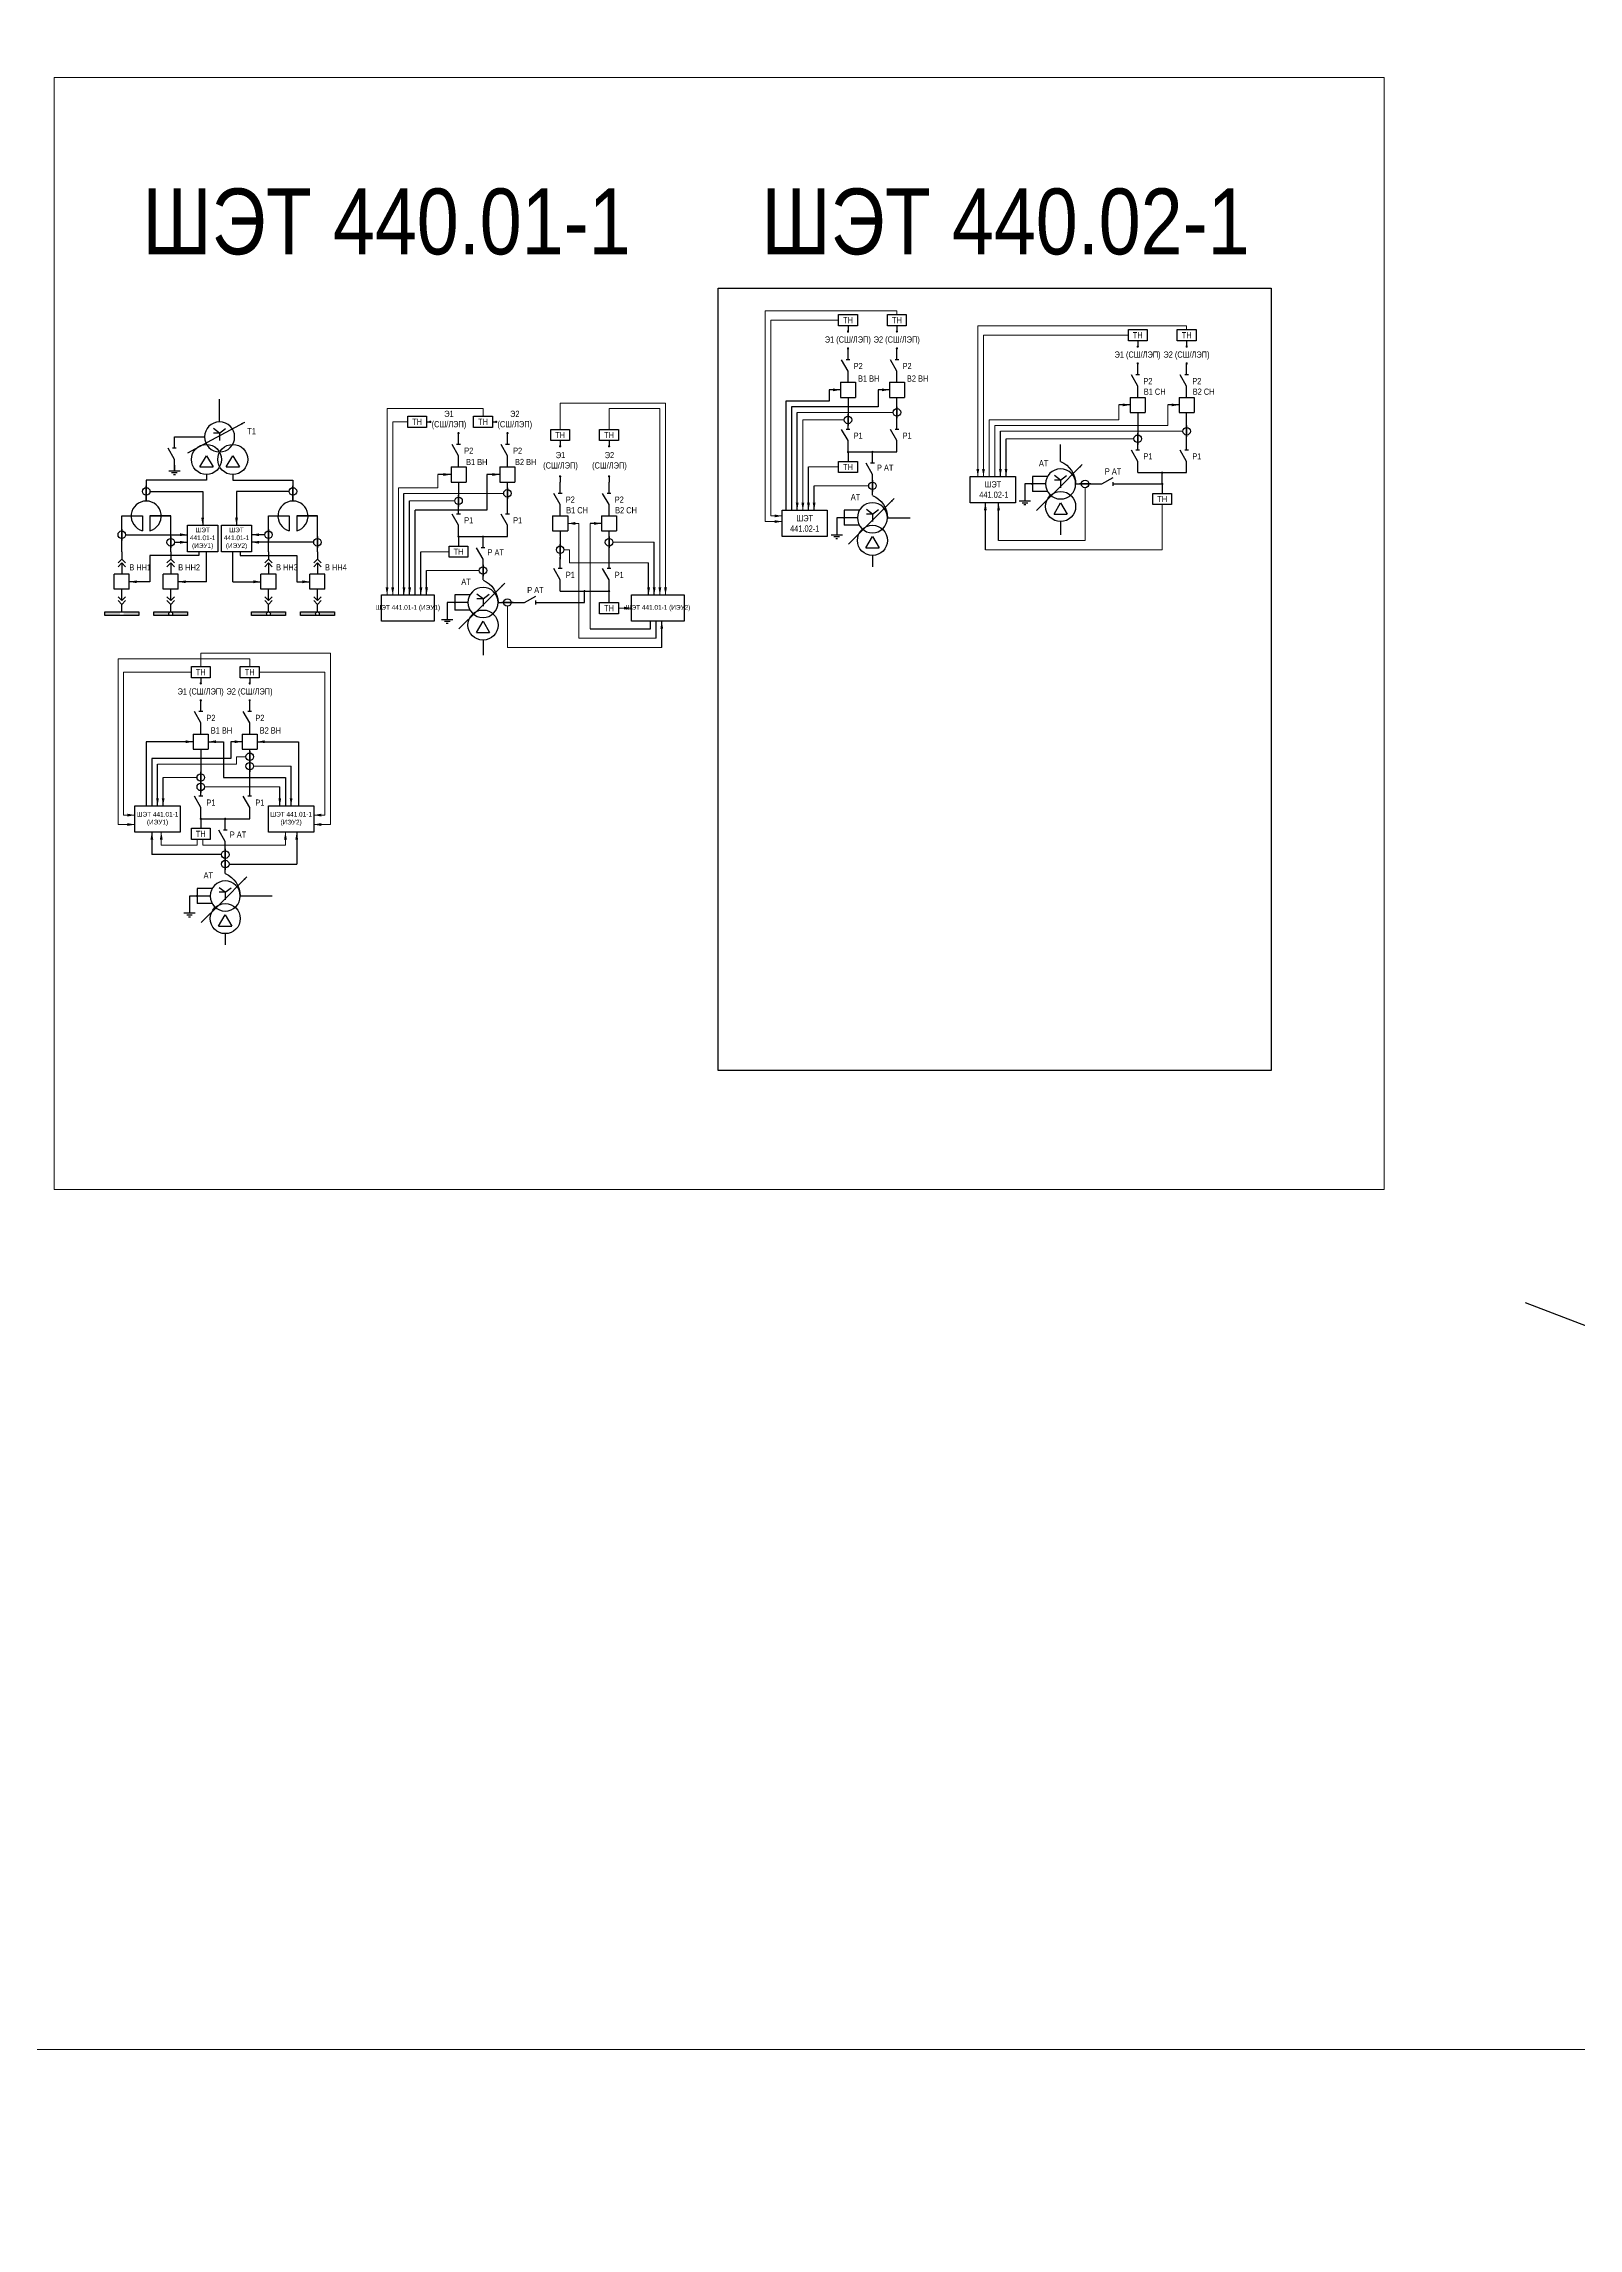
# Model space of a CAD drawing. Header units: millimetres. Extents: x 39198 to 51235, y 3901 to 12197.
# Drawn here: x 46020 to 46836, y 5197 to 6358 of the extents above; entities that cross this region are included whole.
import ezdxf
from ezdxf.enums import TextEntityAlignment as Align

# ---------------------------------------------------------------- set-up
doc = ezdxf.new("R2010")
doc.units = ezdxf.units.MM
doc.layers.add('Непечатный', color=253, linetype='Continuous', lineweight=0, plot=False)
doc.layers.add('Основная', color=7, linetype='Continuous', lineweight=30)
doc.layers.add('Тонкая', color=7, linetype='Continuous', lineweight=5)
doc.styles.add('Narrow', font='ARIALN.TTF')
doc.styles.add('Вывод', font='tahoma.ttf', dxfattribs={"height": 2.5})
doc.styles.add('Компонент', font='ARIALN.TTF', dxfattribs={"height": 3.5})

# ---------------------------------------------------------------- blocks, each defined once
blk = doc.blocks.new('*U28')
at = {"color": 0}
for p, q in [((0, 0), (-8, 0)), ((-8, -8), (-8, 0)), ((0, -8), (0, 0)), ((0, -8), (-8, -8))]:
    blk.add_line(p, q, dxfattribs=at)
at = {"layer": 'Основная', "style": 'Компонент'}
blk.add_attdef('ОУ', text='', height=3.5, dxfattribs=at).set_placement((-15, -3), align=Align.MIDDLE_CENTER)
blk = doc.blocks.new('*U26')
at = {"ltscale": 0.25}
blk.add_circle((0, 0), 2, dxfattribs=at)
at = {"layer": 'Основная', "color": 0, "lineweight": 50}
blk.add_line((0, -3), (0, 3), dxfattribs=at)
at = {"layer": 'Основная', "style": 'Компонент'}
blk.add_attdef('ОУ', text='', height=3.5, dxfattribs=at).set_placement((-6, 0), align=Align.MIDDLE_CENTER)
blk = doc.blocks.new('*U38')
at = {"ltscale": 0.25}
for p, q in [((-3.5, -4), (0, 2)), ((0, 2), (3.5, -4)), ((-3.5, -4), (3.5, -4))]:
    blk.add_line(p, q, dxfattribs=at)
blk.add_circle((0, 0), 8, dxfattribs=at)
at = {"layer": 'Основная', "style": 'Компонент'}
blk.add_attdef('ОУ', text='', height=3.5, dxfattribs=at).set_placement((17, 0), align=Align.MIDDLE_CENTER)
blk = doc.blocks.new('*U39')
at = {"ltscale": 0.25}
for p, q in [((0, 0), (-20, 0)), ((14.4, 0), (0, 0))]:
    blk.add_line(p, q, dxfattribs=at)
blk.add_lwpolyline([(-18, 0, 1, 0, 0), (-20, 0, 0, 0, 0)], format="xyseb", dxfattribs=at)
at = {"layer": 'Основная', "style": 'Вывод'}
blk.add_attdef('ОС', text='', height=2.5, dxfattribs=at).set_placement((3, 2), align=Align.MIDDLE_CENTER)
blk = doc.blocks.new('*U40')
at = {"ltscale": 0.25}
for q in [(-3.2, 4.4), (3.2, 4.4), (0, -2), (3.2, 2)]:
    blk.add_line((0, 2), q, dxfattribs=at)
blk.add_circle((0, 0), 8, dxfattribs=at)
blk.add_arc((5.2, -0.2), 13.2, 113.2803, 179.3396, dxfattribs=at)
at = {"layer": 'Основная', "style": 'Компонент'}
blk.add_attdef('ОУ', text='', height=3.5, dxfattribs=at).set_placement((-17, 0), align=Align.MIDDLE_CENTER)
blk = doc.blocks.new('*U20')
at = {"ltscale": 0.25}
blk.add_circle((0, 0), 2, dxfattribs=at)
at = {"layer": 'Основная', "color": 0, "lineweight": 50}
blk.add_line((3, 0), (-3, 0), dxfattribs=at)
at = {"layer": 'Основная', "style": 'Компонент'}
blk.add_attdef('ОУ', text='', height=3.5, dxfattribs=at).set_placement((0, -6), align=Align.MIDDLE_CENTER)
blk = doc.blocks.new('*U41')
at = {"color": 0}
for p, q in [((-3, 0), (3, 0)), ((0, 3), (0, 0)), ((-1.5, -1), (1.5, -1)), ((-0.5, -2), (0.5, -2))]:
    blk.add_line(p, q, dxfattribs=at)
blk = doc.blocks.new('*U42')
at = {"ltscale": 0.25}
for p, q in [((0, 0), (-20, 0)), ((14.4, 0), (0, 0))]:
    blk.add_line(p, q, dxfattribs=at)
blk.add_lwpolyline([(-18, 0, 1, 0, 0), (-20, 0, 0, 0, 0)], format="xyseb", dxfattribs=at)
at = {"layer": 'Основная', "style": 'Вывод'}
blk.add_attdef('ОС', text='', height=2.5, dxfattribs=at).set_placement((3, 2), align=Align.MIDDLE_CENTER)
blk = doc.blocks.new('*U43')
at = {"ltscale": 0.25}
for q in [(-3.2, 4.4), (3.2, 4.4), (0, -2), (3.2, 2)]:
    blk.add_line((0, 2), q, dxfattribs=at)
blk.add_circle((0, 0), 8, dxfattribs=at)
at = {"layer": 'Основная', "style": 'Компонент'}
blk.add_attdef('ОУ', text='', height=3.5, dxfattribs=at).set_placement((-17, 0), align=Align.MIDDLE_CENTER)
blk = doc.blocks.new('*U23')
at = {"color": 0}
blk.add_line((0, 0), (6, 3.4), dxfattribs=at)
blk = doc.blocks.new('*U11')
at = {"color": 0}
blk.add_line((0, -1), (0, 1), dxfattribs=at)
blk = doc.blocks.new('*U34')
at = {"color": 0}
for p, q in [((0, 3), (0, 9)), ((0, -9), (0, -3))]:
    blk.add_line(p, q, dxfattribs=at)
at = {"color": 0, "ltscale": 0.25, "rotation": 89.99999999999999}
for name, p in [('*U23', (0, -3)), ('*U11', (0, 3))]:
    blk.add_blockref(name, p, dxfattribs=at)
at = {"layer": 'Основная'}
for tag, height, style, p in [('ОУ', 3.5, 'Компонент', (-12, 0)), ('В1', 2.5, 'Вывод', (2, 7)), ('В2', 2.5, 'Вывод', (2, -7))]:
    blk.add_attdef(tag, text='', height=height, dxfattribs=dict(at, style=style)).set_placement(p, align=Align.MIDDLE_CENTER)
blk = doc.blocks.new('*U31')
at = {"color": 0}
for p, q in [((-3, 0), (3, 0)), ((0, 3), (0, 0)), ((-1.5, -1), (1.5, -1)), ((-0.5, -2), (0.5, -2))]:
    blk.add_line(p, q, dxfattribs=at)
blk = doc.blocks.new('*U200')
at = {"layer": 'Основная', "ltscale": 0.25}
for p, q in [((2, 2), (0, 0)), ((0, 0), (2, -2))]:
    blk.add_line(p, q, dxfattribs=at)
blk = doc.blocks.new('*U32')
at = {"color": 0}
for p, q in [((0, 6), (0, 2)), ((0, 0), (0, -6))]:
    blk.add_line(p, q, dxfattribs=at)
at = {"color": 0, "ltscale": 0.25, "xscale": -1, "rotation": 90}
for p in [(0, 2), (0, 0)]:
    blk.add_blockref('*U200', p, dxfattribs=at)
at = {"layer": 'Основная'}
for tag, height, style, p in [('ОУ2', 3.5, 'Компонент', (-5, 6)), ('В2', 2.5, 'Вывод', (3, 6)), ('ОУ1', 3.5, 'Компонент', (-5, -6)), ('В1', 2.5, 'Вывод', (3, -6))]:
    blk.add_attdef(tag, text='', height=height, dxfattribs=dict(at, style=style)).set_placement(p, align=Align.MIDDLE_CENTER)
blk = doc.blocks.new('*U33')
at = {"color": 0}
for p, q in [((0, 0), (0, 6)), ((0, -6), (0, -2))]:
    blk.add_line(p, q, dxfattribs=at)
at = {"color": 0, "ltscale": 0.25, "rotation": 89.99999999999999}
for p in [(0, 0), (0, -2)]:
    blk.add_blockref('*U200', p, dxfattribs=at)
at = {"layer": 'Основная'}
for tag, height, style, p in [('ОУ1', 3.5, 'Компонент', (-5, 6)), ('В1', 2.5, 'Вывод', (3, 6)), ('ОУ2', 3.5, 'Компонент', (-5, -6)), ('В2', 2.5, 'Вывод', (3, -6))]:
    blk.add_attdef(tag, text='', height=height, dxfattribs=dict(at, style=style)).set_placement(p, align=Align.MIDDLE_CENTER)

msp = doc.modelspace()

# ---------------------------------------------------------------- hatches: boundary and pattern name
h = msp.add_hatch(color=0)
h.dxf.hatch_style = 1
h.paths.add_polyline_path([(46061, 6055, -0.414214), (46062, 6056), (46053, 6056), (46053, 6054), (46062, 6054, -0.414214)])
h.paths.add_polyline_path([(46071, 6056), (46062, 6056, -0.414214), (46063, 6055, -0.414214), (46062, 6054), (46071, 6054)])
h = msp.add_hatch(color=0)
h.dxf.hatch_style = 1
h.paths.add_polyline_path([(46087, 6055, -0.414214), (46088, 6056), (46079, 6056), (46079, 6054), (46088, 6054, -0.414214)])
h.paths.add_polyline_path([(46097, 6056), (46088, 6056, -0.414214), (46089, 6055, -0.414214), (46088, 6054), (46097, 6054)])
h = msp.add_hatch(color=0)
h.dxf.hatch_style = 1
h.paths.add_polyline_path([(46139, 6055, -0.414214), (46140, 6056), (46131, 6056), (46131, 6054), (46140, 6054, -0.414214)])
h.paths.add_polyline_path([(46149, 6056), (46140, 6056, -0.414214), (46141, 6055, -0.414214), (46140, 6054), (46149, 6054)])
h = msp.add_hatch(color=0)
h.dxf.hatch_style = 1
h.paths.add_polyline_path([(46165, 6055, -0.414214), (46166, 6056), (46157, 6056), (46157, 6054), (46166, 6054, -0.414214)])
h.paths.add_polyline_path([(46175, 6056), (46166, 6056, -0.414214), (46167, 6055, -0.414214), (46166, 6054), (46175, 6054)])

# ---------------------------------------------------------------- linework, layer by layer
for p, q in [((46438, 6168), (46415, 6168)), ((46415, 6168), (46415, 6110)), ((46464, 6165), (46418, 6165)), ((46418, 6165), (46418, 6110)), ((46444, 6174), (46438, 6174)), ((46438, 6174), (46438, 6168)), ((46470, 6174), (46464, 6174)), ((46464, 6174), (46464, 6165)), ((46598, 6166), (46592, 6166)), ((46624, 6166), (46618, 6166)), ((46421, 6110), (46421, 6162)), ((46529, 6128), (46529, 6152)), ((46532, 6128), (46532, 6148)), ((46427, 6110), (46427, 6133)), ((46077, 6120), (46105, 6120)), ((46105, 6120), (46105, 6102)), ((46151, 6120), (46123, 6120)), ((46123, 6120), (46123, 6102)), ((46212, 6065), (46212, 6119)), ((46237, 6129), (46230, 6129)), ((46263, 6129), (46256, 6129)), ((46256, 6129), (46256, 6110)), ((46430, 6110), (46430, 6123)), ((46215, 6065), (46215, 6115)), ((46256, 6110), (46218, 6110)), ((46218, 6065), (46218, 6110)), ((46521, 6089), (46521, 6114)), ((46528, 6094), (46528, 6114)), ((46064, 6097), (46097, 6097)), ((46138, 6097), (46131, 6097)), ((46317, 6103), (46311, 6103)), ((46103, 6086), (46077, 6086)), ((46077, 6086), (46077, 6072)), ((46090, 6093), (46097, 6093)), ((46103, 6088), (46103, 6086)), ((46107, 6072), (46107, 6088)), ((46121, 6072), (46121, 6088)), ((46125, 6088), (46125, 6086)), ((46125, 6086), (46155, 6086)), ((46164, 6093), (46131, 6093)), ((46155, 6086), (46155, 6072)), ((46221, 6065), (46221, 6088)), ((46345, 6065), (46345, 6093)), ((46070, 6072), (46066, 6072)), ((46077, 6072), (46066, 6072)), ((46096, 6072), (46092, 6072)), ((46107, 6072), (46092, 6072)), ((46121, 6072), (46136, 6072)), ((46132, 6072), (46136, 6072)), ((46155, 6072), (46162, 6072)), ((46158, 6072), (46162, 6072)), ((46224, 6065), (46224, 6078)), ((46342, 6065), (46342, 6082)), ((46343, 6047), (46343, 6051)), ((46346, 6042), (46346, 6051)), ((46349, 6037), (46349, 6051)), ((46311, 6047), (46343, 6047)), ((46094, 5987), (46075, 5987)), ((46075, 5987), (46075, 5953)), ((46100, 5987), (46094, 5987)), ((46094, 5987), (46094, 5987)), ((46108, 5987), (46116, 5987)), ((46116, 5987), (46116, 5968)), ((46126, 5987), (46120, 5987)), ((46120, 5987), (46120, 5978)), ((46134, 5987), (46140, 5987)), ((46140, 5987), (46156, 5987)), ((46140, 5987), (46140, 5987)), ((46156, 5987), (46156, 5953)), ((46120, 5978), (46078, 5978)), ((46078, 5978), (46078, 5953)), ((46081, 5953), (46081, 5975)), ((46084, 5953), (46084, 5968)), ((46116, 5968), (46149, 5968)), ((46149, 5968), (46149, 5953)), ((46152, 5953), (46152, 5974)), ((46146, 5953), (46146, 5963)), ((46078, 5939), (46078, 5927)), ((46155, 5939), (46155, 5922)), ((46115, 5927), (46078, 5927)), ((46119, 5922), (46155, 5922))]:
    msp.add_line(p, q)
msp.add_lwpolyline([(46673, 6228), (46673, 5812.2), (46379, 5812.2), (46379, 6228)], close=True)
for centre in [(46088, 6055), (46140, 6055), (46166, 6055)]:
    msp.add_circle(centre, 1)
at = {"layer": 'Непечатный', "color": 4}
msp.add_lwpolyline([(46026, 6340), (46733, 6340), (46733, 5749), (46026, 5749)], close=True, dxfattribs=at)
at = {"layer": 'Основная'}
for p, q in [((46448, 6208), (46448, 6205)), ((46474, 6208), (46474, 6205)), ((46602, 6200), (46602, 6197)), ((46628, 6200), (46628, 6197)), ((46448, 6170), (46448, 6159)), ((46224, 6157), (46226, 6157)), ((46259, 6157), (46261, 6157)), ((46602, 6162), (46602, 6147)), ((46295, 6147), (46295, 6144)), ((46321, 6147), (46321, 6144)), ((46561, 6136), (46561, 6145)), ((46448, 6141), (46474, 6141)), ((46602, 6130), (46628, 6130)), ((46615, 6124), (46615, 6130)), ((46241, 6125), (46241, 6118)), ((46295, 6128), (46295, 6125)), ((46321, 6128), (46321, 6125)), ((46595, 6124), (46615, 6124)), ((46075, 6116), (46075, 6117)), ((46153, 6116), (46153, 6117)), ((46241, 6096), (46267, 6096)), ((46295, 6099), (46295, 6084)), ((46469, 6106), (46481, 6106)), ((46561, 6104), (46561, 6097)), ((46461, 6086), (46461, 6080)), ((46288, 6061), (46308, 6061)), ((46295, 6067), (46321, 6067)), ((46308, 6061), (46308, 6067)), ((46321, 6061), (46321, 6067)), ((46254, 6041), (46254, 6039)), ((46104, 6021), (46104, 6018)), ((46130, 6021), (46130, 6018)), ((46104, 5983), (46104, 5971)), ((46104, 5946), (46130, 5946)), ((46142, 5905), (46125, 5905)), ((46117, 5885), (46117, 5879))]:
    msp.add_line(p, q, dxfattribs=at)
for points in [[(46443, 6214), (46453, 6214), (46453, 6208), (46443, 6208)], [(46469, 6214), (46479, 6214), (46479, 6208), (46469, 6208)], [(46597, 6206), (46607, 6206), (46607, 6200), (46597, 6200)], [(46623, 6206), (46633, 6206), (46633, 6200), (46623, 6200)], [(46214, 6160), (46224, 6160), (46224, 6154), (46214, 6154)], [(46249, 6160), (46259, 6160), (46259, 6154), (46249, 6154)], [(46290, 6153), (46300, 6153), (46300, 6147), (46290, 6147)], [(46316, 6153), (46326, 6153), (46326, 6147), (46316, 6147)], [(46443, 6136), (46453, 6136), (46453, 6130), (46443, 6130)], [(46513, 6128), (46537, 6128), (46537, 6114), (46513, 6114)], [(46610, 6119), (46620, 6119), (46620, 6113), (46610, 6113)], [(46413, 6110), (46437, 6110), (46437, 6096), (46413, 6096)], [(46097, 6102), (46113, 6102), (46113, 6088), (46097, 6088)], [(46115, 6102), (46131, 6102), (46131, 6088), (46115, 6088)], [(46236, 6091), (46246, 6091), (46246, 6085), (46236, 6085)], [(46200, 6065), (46228, 6065), (46228, 6051), (46200, 6051)], [(46316, 6061), (46326, 6061), (46326, 6055), (46316, 6055)], [(46333, 6065), (46361, 6065), (46361, 6051), (46333, 6051)], [(46053, 6056), (46071, 6056), (46071, 6054), (46053, 6054)], [(46079, 6056), (46097, 6056), (46097, 6054), (46079, 6054)], [(46131, 6056), (46149, 6056), (46149, 6054), (46131, 6054)], [(46157, 6056), (46175, 6056), (46175, 6054), (46157, 6054)], [(46099, 6027), (46109, 6027), (46109, 6021), (46099, 6021)], [(46125, 6027), (46135, 6027), (46135, 6021), (46125, 6021)], [(46069, 5953), (46093, 5953), (46093, 5939), (46069, 5939)], [(46140, 5953), (46164, 5953), (46164, 5939), (46140, 5939)], [(46099, 5941), (46109, 5941), (46109, 5935), (46099, 5935)]]:
    msp.add_lwpolyline(points, close=True, dxfattribs=at)
at = {"layer": 'Основная', "ltscale": 0.25, "const_width": 0.6}
for points in [[(46448.3, 6205, 1), (46447.7, 6205, 1)], [(46448.3, 6205, 1), (46447.7, 6205, 1)], [(46448, 6204.7, 1), (46448, 6205.3, 1)], [(46474.3, 6205, 1), (46473.7, 6205, 1)], [(46474.3, 6205, 1), (46473.7, 6205, 1)], [(46474, 6204.7, 1), (46474, 6205.3, 1)], [(46448.3, 6196, 1), (46447.7, 6196, 1)], [(46448.3, 6196, 1), (46447.7, 6196, 1)], [(46448, 6195.7, 1), (46448, 6196.3, 1)], [(46474.3, 6196, 1), (46473.7, 6196, 1)], [(46474.3, 6196, 1), (46473.7, 6196, 1)], [(46474, 6195.7, 1), (46474, 6196.3, 1)], [(46602.3, 6197, 1), (46601.7, 6197, 1)], [(46602.3, 6197, 1), (46601.7, 6197, 1)], [(46602, 6196.7, 1), (46602, 6197.3, 1)], [(46602.3, 6188, 1), (46601.7, 6188, 1)], [(46602.3, 6188, 1), (46601.7, 6188, 1)], [(46602, 6187.7, 1), (46602, 6188.3, 1)], [(46628.3, 6197, 1), (46627.7, 6197, 1)], [(46628.3, 6197, 1), (46627.7, 6197, 1)], [(46628, 6196.7, 1), (46628, 6197.3, 1)], [(46628.3, 6188, 1), (46627.7, 6188, 1)], [(46628.3, 6188, 1), (46627.7, 6188, 1)], [(46628, 6187.7, 1), (46628, 6188.3, 1)], [(46226.3, 6157, 1), (46225.7, 6157, 1)], [(46226.3, 6157, 1), (46225.7, 6157, 1)], [(46226, 6156.7, 1), (46226, 6157.3, 1)], [(46261.3, 6157, 1), (46260.7, 6157, 1)], [(46261.3, 6157, 1), (46260.7, 6157, 1)], [(46261, 6156.7, 1), (46261, 6157.3, 1)], [(46241.3, 6151, 1), (46240.7, 6151, 1)], [(46241.3, 6151, 1), (46240.7, 6151, 1)], [(46241, 6150.7, 1), (46241, 6151.3, 1)], [(46267.3, 6151, 1), (46266.7, 6151, 1)], [(46267.3, 6151, 1), (46266.7, 6151, 1)], [(46267, 6150.7, 1), (46267, 6151.3, 1)], [(46295.3, 6144, 1), (46294.7, 6144, 1)], [(46295.3, 6144, 1), (46294.7, 6144, 1)], [(46295, 6143.7, 1), (46295, 6144.3, 1)], [(46321.3, 6144, 1), (46320.7, 6144, 1)], [(46321.3, 6144, 1), (46320.7, 6144, 1)], [(46321, 6143.7, 1), (46321, 6144.3, 1)], [(46448.3, 6141, 1), (46447.7, 6141, 1)], [(46448.3, 6141, 1), (46447.7, 6141, 1)], [(46448, 6140.7, 1), (46448, 6141.3, 1)], [(46461.3, 6141, 1), (46460.7, 6141, 1)], [(46461.3, 6141, 1), (46460.7, 6141, 1)], [(46461, 6140.7, 1), (46461, 6141.3, 1)], [(46615.3, 6130, 1), (46614.7, 6130, 1)], [(46615.3, 6130, 1), (46614.7, 6130, 1)], [(46615, 6129.7, 1), (46615, 6130.3, 1)], [(46295.3, 6128, 1), (46294.7, 6128, 1)], [(46295.3, 6128, 1), (46294.7, 6128, 1)], [(46295, 6127.7, 1), (46295, 6128.3, 1)], [(46321.3, 6128, 1), (46320.7, 6128, 1)], [(46321.3, 6128, 1), (46320.7, 6128, 1)], [(46321, 6127.7, 1), (46321, 6128.3, 1)], [(46545.7, 6124, 1), (46546.3, 6124, 1)], [(46615.3, 6124, 1), (46614.7, 6124, 1)], [(46615.3, 6124, 1), (46614.7, 6124, 1)], [(46615, 6123.7, 1), (46615, 6124.3, 1)], [(46445.7, 6106, 1), (46446.3, 6106, 1)], [(46241.3, 6096, 1), (46240.7, 6096, 1)], [(46241.3, 6096, 1), (46240.7, 6096, 1)], [(46241, 6095.7, 1), (46241, 6096.3, 1)], [(46254.3, 6096, 1), (46253.7, 6096, 1)], [(46254.3, 6096, 1), (46253.7, 6096, 1)], [(46254, 6095.7, 1), (46254, 6096.3, 1)], [(46238.7, 6061, 1), (46239.3, 6061, 1)], [(46308.3, 6067, 1), (46307.7, 6067, 1)], [(46308.3, 6067, 1), (46307.7, 6067, 1)], [(46308, 6066.7, 1), (46308, 6067.3, 1)], [(46321.3, 6067, 1), (46320.7, 6067, 1)], [(46321.3, 6067, 1), (46320.7, 6067, 1)], [(46321, 6066.7, 1), (46321, 6067.3, 1)], [(46104.3, 6018, 1), (46103.7, 6018, 1)], [(46104.3, 6018, 1), (46103.7, 6018, 1)], [(46104, 6017.7, 1), (46104, 6018.3, 1)], [(46130.3, 6018, 1), (46129.7, 6018, 1)], [(46130.3, 6018, 1), (46129.7, 6018, 1)], [(46130, 6017.7, 1), (46130, 6018.3, 1)], [(46104.3, 6009, 1), (46103.7, 6009, 1)], [(46104.3, 6009, 1), (46103.7, 6009, 1)], [(46104, 6008.7, 1), (46104, 6009.3, 1)], [(46130.3, 6009, 1), (46129.7, 6009, 1)], [(46130.3, 6009, 1), (46129.7, 6009, 1)], [(46130, 6008.7, 1), (46130, 6009.3, 1)], [(46104, 5945.7, 1), (46104, 5946.3, 1)], [(46117.3, 5946, 1), (46116.7, 5946, 1)], [(46117.3, 5946, 1), (46116.7, 5946, 1)], [(46117, 5945.7, 1), (46117, 5946.3, 1)], [(46101.7, 5905, 1), (46102.3, 5905, 1)]]:
    msp.add_lwpolyline(points, format="xyb", close=True, dxfattribs=at)
at = {"layer": 'Основная', "ltscale": 0.35}
for points in [[(46114, 6157), (46114, 6169)], [(46090, 6149), (46092, 6149)], [(46092, 6149), (46106, 6149)], [(46461, 6118), (46461, 6120)], [(46062, 6088), (46062, 6107)], [(46062, 6107), (46073, 6107), (46073, 6099.1)], [(46062, 6107), (46073, 6107)], [(46088, 6107), (46077, 6107), (46077, 6099.1)], [(46077, 6107), (46088, 6107)], [(46088, 6088), (46088, 6107)], [(46140, 6088), (46140, 6107)], [(46166, 6088), (46166, 6107)], [(46254, 6073), (46254, 6075)], [(46117, 5917), (46117, 5919)]]:
    msp.add_lwpolyline(points, dxfattribs=at)
at = {"layer": 'Основная'}
for points in [[(46474, 6157), (46474, 6170)], [(46628, 6147), (46628, 6162)], [(46448, 6141), (46448, 6136)], [(46107, 6126), (46075, 6126), (46075, 6115)], [(46107, 6129), (46107, 6126)], [(46121, 6129), (46121, 6126)], [(46121, 6126), (46153, 6126), (46153, 6115)], [(46267, 6114), (46267, 6125)], [(46546, 6124), (46542, 6124)], [(46542, 6124), (46542, 6118)], [(46553, 6124), (46545, 6124)], [(46554, 6128), (46546, 6128)], [(46546, 6128), (46546, 6120)], [(46554, 6120), (46546, 6120)], [(46569, 6124), (46579, 6124)], [(46615, 6124), (46615, 6119)], [(46075, 6115), (46075, 6116)], [(46140, 6107), (46151, 6107), (46151, 6099.1)], [(46140, 6107), (46151, 6107)], [(46153, 6115), (46153, 6116)], [(46166, 6107), (46155, 6107), (46155, 6099.1)], [(46155, 6107), (46166, 6107)], [(46454, 6110), (46446, 6110)], [(46446, 6110), (46446, 6102)], [(46241, 6096), (46241, 6091)], [(46321, 6084), (46321, 6099)], [(46446, 6106), (46442, 6106)], [(46442, 6106), (46442, 6100)], [(46453, 6106), (46446, 6106)], [(46454, 6102), (46446, 6102)], [(46239, 6061), (46235, 6061)], [(46235, 6061), (46235, 6055)], [(46246, 6061), (46238, 6061)], [(46247, 6065), (46239, 6065)], [(46239, 6065), (46239, 6057)], [(46262, 6061), (46272, 6061)], [(46247, 6057), (46239, 6057)], [(46254, 6041), (46254, 6033)], [(46130, 5964), (46130, 5983)], [(46104, 5946), (46104, 5941)], [(46102, 5905), (46098, 5905)], [(46098, 5905), (46098, 5899)], [(46109, 5905), (46101, 5905)], [(46110, 5909), (46102, 5909)], [(46102, 5909), (46102, 5901)], [(46110, 5901), (46102, 5901)], [(46808, 5689), (48094, 5197)]]:
    msp.add_lwpolyline(points, dxfattribs=at)
at = {"layer": 'Основная', "ltscale": 0.35}
for centre in [(46075, 6106.9), (46153, 6106.9)]:
    msp.add_arc(centre, 8, 284.4775, 255.5225, dxfattribs=at)
at = {"layer": 'Тонкая'}
for p, q in [((46474, 6216), (46404, 6216)), ((46404, 6104), (46404, 6216)), ((46474, 6214), (46474, 6216)), ((46443, 6211), (46407, 6211)), ((46407, 6211), (46407, 6107)), ((46628, 6208), (46517, 6208)), ((46517, 6208), (46517, 6128)), ((46597, 6203), (46520, 6203)), ((46520, 6203), (46520, 6128)), ((46628, 6206), (46628, 6208)), ((46295, 6167), (46295, 6153)), ((46295, 6167), (46351, 6167)), ((46351, 6167), (46351, 6065)), ((46592, 6166), (46592, 6158)), ((46618, 6166), (46618, 6155)), ((46254, 6164), (46203, 6164)), ((46203, 6164), (46203, 6065)), ((46214, 6157), (46206, 6157)), ((46206, 6157), (46206, 6065)), ((46254, 6160), (46254, 6164)), ((46348, 6164), (46321, 6164)), ((46321, 6164), (46321, 6153)), ((46348, 6065), (46348, 6164)), ((46472, 6162), (46421, 6162)), ((46446, 6158), (46424, 6158)), ((46424, 6158), (46424, 6110)), ((46592, 6158), (46523, 6158)), ((46523, 6158), (46523, 6128)), ((46618, 6155), (46526, 6155)), ((46526, 6155), (46526, 6128)), ((46626, 6152), (46529, 6152)), ((46532, 6148), (46600, 6148)), ((46443, 6133), (46427, 6133)), ((46230, 6122), (46209, 6122)), ((46209, 6122), (46209, 6065)), ((46265, 6119), (46212, 6119)), ((46230, 6129), (46230, 6122)), ((46459, 6123), (46430, 6123)), ((46574, 6094), (46574, 6122)), ((46239, 6115), (46215, 6115)), ((46407, 6107), (46413, 6107)), ((46615, 6089), (46615, 6113)), ((46299, 6103), (46305, 6103)), ((46305, 6103), (46305, 6042)), ((46311, 6103), (46311, 6047)), ((46404, 6104), (46413, 6104)), ((46236, 6088), (46221, 6088)), ((46300, 6089), (46297, 6089)), ((46300, 6082), (46300, 6089)), ((46323, 6093), (46345, 6093)), ((46615, 6089), (46521, 6089)), ((46528, 6094), (46574, 6094)), ((46252, 6078), (46224, 6078)), ((46342, 6082), (46300, 6082)), ((46267, 6037), (46267, 6059)), ((46349, 6037), (46267, 6037)), ((46305, 6042), (46346, 6042)), ((46130, 6027), (46130, 6031)), ((46099, 6024), (46063, 6024)), ((46063, 6024), (46063, 5948)), ((46135, 6024), (46170, 6024)), ((46170, 6024), (46170, 5948)), ((46123, 5975), (46123, 5979)), ((46123, 5979), (46128, 5979)), ((46123, 5975), (46081, 5975)), ((46084, 5968), (46102, 5968)), ((46132, 5974), (46152, 5974)), ((46146, 5963), (46106, 5963)), ((46063, 5948), (46069, 5948)), ((46170, 5948), (46164, 5948))]:
    msp.add_line(p, q, dxfattribs=at)
at = {"layer": 'Тонкая', "color": 2}
msp.add_lwpolyline([(51235, 6992), (40611, 6992), (40611, 5292), (51235, 5292)], close=True, dxfattribs=at)
at = {"layer": 'Тонкая', "ltscale": 0.3}
for points in [[(46444, 6174, 0, 1.5, 0), (46440, 6174, 0, 0, 0)], [(46470, 6174, 0, 1.5, 0), (46466, 6174, 0, 0, 0)], [(46598, 6166, 0, 1.5, 0), (46594, 6166, 0, 0, 0)], [(46624, 6166, 0, 1.5, 0), (46620, 6166, 0, 0, 0)], [(46517, 6128, 0, 1.5, 0), (46517, 6132, 0, 0, 0)], [(46520, 6128, 0, 1.5, 0), (46520, 6132, 0, 0, 0)], [(46529, 6128, 0, 1.5, 0), (46529, 6132, 0, 0, 0)], [(46532, 6128, 0, 1.5, 0), (46532, 6132, 0, 0, 0)], [(46237, 6129, 0, 1.5, 0), (46233, 6129, 0, 0, 0)], [(46263, 6129, 0, 1.5, 0), (46259, 6129, 0, 0, 0)], [(46105, 6102, 0, 1.5, 0), (46105, 6106, 0, 0, 0)], [(46123, 6102, 0, 1.5, 0), (46123, 6106, 0, 0, 0)], [(46413, 6107, 0, 1.5, 0), (46409, 6107, 0, 0, 0)], [(46421, 6110, 0, 1.5, 0), (46421, 6114, 0, 0, 0)], [(46424, 6110, 0, 1.5, 0), (46424, 6114, 0, 0, 0)], [(46427, 6110, 0, 1.5, 0), (46427, 6114, 0, 0, 0)], [(46430, 6110, 0, 1.5, 0), (46430, 6114, 0, 0, 0)], [(46521, 6114, 0, 1.5, 0), (46521, 6110, 0, 0, 0)], [(46528, 6114, 0, 1.5, 0), (46528, 6110, 0, 0, 0)], [(46097, 6097, 0, 1.5, 0), (46093, 6097, 0, 0, 0)], [(46131, 6097, 0, 1.5, 0), (46135, 6097, 0, 0, 0)], [(46299, 6103, 0, 1.5, 0), (46303, 6103, 0, 0, 0)], [(46317, 6103, 0, 1.5, 0), (46313, 6103, 0, 0, 0)], [(46413, 6104, 0, 1.5, 0), (46409, 6104, 0, 0, 0)], [(46097, 6093, 0, 1.5, 0), (46093, 6093, 0, 0, 0)], [(46131, 6093, 0, 1.5, 0), (46135, 6093, 0, 0, 0)], [(46066, 6072, 0, 1.5, 0), (46070, 6072, 0, 0, 0)], [(46092, 6072, 0, 1.5, 0), (46096, 6072, 0, 0, 0)], [(46136, 6072, 0, 1.5, 0), (46132, 6072, 0, 0, 0)], [(46162, 6072, 0, 1.5, 0), (46158, 6072, 0, 0, 0)], [(46203, 6065, 0, 1.5, 0), (46203, 6069, 0, 0, 0)], [(46206, 6065, 0, 1.5, 0), (46206, 6069, 0, 0, 0)], [(46212, 6065, 0, 1.5, 0), (46212, 6069, 0, 0, 0)], [(46215, 6065, 0, 1.5, 0), (46215, 6069, 0, 0, 0)], [(46221, 6065, 0, 1.5, 0), (46221, 6069, 0, 0, 0)], [(46224, 6065, 0, 1.5, 0), (46224, 6069, 0, 0, 0)], [(46342, 6065, 0, 1.5, 0), (46342, 6069, 0, 0, 0)], [(46345, 6065, 0, 1.5, 0), (46345, 6069, 0, 0, 0)], [(46348, 6065, 0, 1.5, 0), (46348, 6069, 0, 0, 0)], [(46351, 6065, 0, 1.5, 0), (46351, 6069, 0, 0, 0)], [(46333, 6058, 0, 1.5, 0), (46329, 6058, 0, 0, 0)], [(46349, 6051, 0, 1.5, 0), (46349, 6047, 0, 0, 0)], [(46100, 5987, 0, 1.5, 0), (46096, 5987, 0, 0, 0)], [(46108, 5987, 0, 1.5, 0), (46112, 5987, 0, 0, 0)], [(46126, 5987, 0, 1.5, 0), (46122, 5987, 0, 0, 0)], [(46134, 5987, 0, 1.5, 0), (46138, 5987, 0, 0, 0)], [(46081, 5953, 0, 1.5, 0), (46081, 5957, 0, 0, 0)], [(46084, 5953, 0, 1.5, 0), (46084, 5957, 0, 0, 0)], [(46146, 5953, 0, 1.5, 0), (46146, 5957, 0, 0, 0)], [(46152, 5953, 0, 1.5, 0), (46152, 5957, 0, 0, 0)], [(46069, 5948, 0, 1.5, 0), (46065, 5948, 0, 0, 0)], [(46164, 5948, 0, 1.5, 0), (46168, 5948, 0, 0, 0)], [(46069, 5943, 0, 1.5, 0), (46065, 5943, 0, 0, 0)], [(46078, 5939, 0, 1.5, 0), (46078, 5935, 0, 0, 0)], [(46083, 5939, 0, 1.5, 0), (46083, 5935, 0, 0, 0)], [(46149, 5939, 0, 1.5, 0), (46149, 5935, 0, 0, 0)], [(46155, 5939, 0, 1.5, 0), (46155, 5935, 0, 0, 0)], [(46164, 5943, 0, 1.5, 0), (46168, 5943, 0, 0, 0)]]:
    msp.add_lwpolyline(points, format="xyseb", dxfattribs=at)
at = {"layer": 'Тонкая'}
for points in [[(46326, 6058), (46333, 6058)], [(46130, 6031), (46060, 6031), (46060, 5943), (46069, 5943)], [(46104, 6027), (46104, 6034), (46173, 6034), (46173, 5943), (46164, 5943)], [(46102, 5935), (46102, 5932), (46083, 5932), (46083, 5939)], [(46105, 5935), (46105, 5932), (46149, 5932), (46149, 5939)]]:
    msp.add_lwpolyline(points, dxfattribs=at)

# ---------------------------------------------------------------- block references
at = {"layer": 'Основная'}
for p in [(46448, 6187), (46474, 6187), (46602, 6179), (46628, 6179), (46448, 6150), (46474, 6150), (46241, 6142), (46267, 6142), (46602, 6139), (46628, 6139), (46461, 6132), (46295, 6116), (46321, 6116), (46241, 6105), (46267, 6105), (46254, 6087), (46295, 6076), (46321, 6076), (46104, 6000), (46130, 6000), (46104, 5955), (46130, 5955), (46117, 5937)]:
    msp.add_blockref('*U34', p, dxfattribs=at)
at = {"layer": 'Основная', "ltscale": 0.25}
for name, p, rotation in [('*U28', (46444, 6170), 180), ('*U28', (46470, 6170), 180), ('*U28', (46598, 6162), 180), ('*U28', (46624, 6162), 180), ('*U28', (46237, 6125), 180), ('*U28', (46263, 6125), 180), ('*U39', (46558.4, 6120.1), 224.9999999999999), ('*U28', (46291, 6099), 180), ('*U28', (46317, 6099), 180), ('*U39', (46458.4, 6102.1), 224.9999999999999), ('*U39', (46251.4, 6057.1), 224.9999999999999), ('*U28', (46100, 5983), 180), ('*U28', (46126, 5983), 180), ('*U39', (46114.4, 5901.1), 224.9999999999999)]:
    msp.add_blockref(name, p, dxfattribs=dict(at, rotation=rotation))
at = {"layer": 'Основная', "ltscale": 0.35}
for name, p, rotation in [('*U26', (46474, 6162), 180), ('*U42', (46109.8, 6147.4), 208.1452236498778), ('*U26', (46448, 6158), 180), ('*U26', (46628, 6152), 180), ('*U26', (46602, 6148), 180), ('*U26', (46267, 6119), 180), ('*U26', (46241, 6115), 180), ('*U26', (46321, 6093), 180), ('*U26', (46295, 6089), 180), ('*U26', (46130, 5974), 180), ('*U26', (46104, 5963), 180)]:
    msp.add_blockref(name, p, dxfattribs=dict(at, rotation=rotation))
at = {"layer": 'Основная', "ltscale": 0.35, "xscale": -1}
for name, p in [('*U43', (46114, 6149)), ('*U40', (46561, 6124)), ('*U40', (46461, 6106)), ('*U40', (46254, 6061)), ('*U40', (46117, 5905))]:
    msp.add_blockref(name, p, dxfattribs=at)
at = {"layer": 'Основная', "ltscale": 0.35}
for name, p in [('*U34', (46090, 6140)), ('*U38', (46107, 6137)), ('*U38', (46121, 6137)), ('*U31', (46090, 6131)), ('*U26', (46075, 6120)), ('*U26', (46153, 6120)), ('*U26', (46461, 6123)), ('*U38', (46561, 6112)), ('*U38', (46461, 6094)), ('*U26', (46254, 6078)), ('*U38', (46254, 6049)), ('*U26', (46130, 5979)), ('*U26', (46104, 5968)), ('*U26', (46117, 5927)), ('*U26', (46117, 5922)), ('*U38', (46117, 5893))]:
    msp.add_blockref(name, p, dxfattribs=at)
at = {"layer": 'Основная', "ltscale": 0.25}
for name, p in [('*U20', (46574, 6124)), ('*U41', (46542, 6115)), ('*U26', (46062, 6097)), ('*U26', (46088, 6093)), ('*U26', (46140, 6097)), ('*U26', (46166, 6093)), ('*U41', (46442, 6097)), ('*U32', (46062, 6082)), ('*U32', (46088, 6082)), ('*U32', (46140, 6082)), ('*U32', (46166, 6082)), ('*U28', (46066, 6076)), ('*U28', (46092, 6076)), ('*U28', (46144, 6076)), ('*U28', (46170, 6076)), ('*U33', (46062, 6062)), ('*U33', (46088, 6062)), ('*U33', (46140, 6062)), ('*U33', (46166, 6062)), ('*U20', (46267, 6061)), ('*U41', (46235, 6052)), ('*U41', (46098, 5896))]:
    msp.add_blockref(name, p, dxfattribs=at)
at = {"layer": 'Основная', "rotation": 270}
for p in [(46586, 6124), (46279, 6061)]:
    msp.add_blockref('*U34', p, dxfattribs=at)

# ---------------------------------------------------------------- texts
at = {"style": 'Narrow'}
for s, p in [('ШЭТ 440.01-1', (46073, 6246)), ('ШЭТ 440.02-1', (46402, 6246))]:
    msp.add_text(s, height=35, dxfattribs=at).set_placement(p)
at = {"layer": 'Основная', "style": 'Narrow'}
for s, insert, char_height, width, attachment_point in [('\\pxqc;ТН', (46448, 6211), 3.3, 10, 5), ('\\pxqc;ТН', (46474, 6211), 3.3, 10, 5), ('Э1 (СШ/ЛЭП)', (46447.9, 6198.1), 3.3, 28.808, 8), ('Э2 (СШ/ЛЭП)', (46473.9, 6198.1), 3.3, 28.808, 8), ('\\pxqc;ТН', (46602, 6203), 3.3, 10, 5), ('\\pxqc;ТН', (46628, 6203), 3.3, 10, 5), ('\\pxi-3,l3,t3;Р2', (46451, 6185), 3.3, 5, 7), ('\\pxi-3,l3,t3;Р2', (46477, 6185), 3.3, 5, 7), ('Э1 (СШ/ЛЭП)', (46601.9, 6190.1), 3.3, 28.808, 8), ('Э2 (СШ/ЛЭП)', (46627.9, 6190.1), 3.3, 28.808, 8), ('\\pxi-3,l3,t3;В1 ВН', (46459, 6180), 3.3, 24, 5), ('\\pxi-3,l3,t3;В2 ВН', (46485, 6180), 3.3, 24, 5), ('\\pxi-3,l3,t3;Р2', (46605, 6177), 3.3, 5, 7), ('\\pxi-3,l3,t3;Р2', (46631, 6177), 3.3, 5, 7), ('\\pxi-3,l3,t3;В1 СН', (46611, 6173), 3.3, 24, 5), ('\\pxi-3,l3,t3;В2 СН', (46637, 6173), 3.3, 24, 5), ('\\pxi-3,l3,t3;T1', (46131, 6152), 3.3, 24, 5), ('\\pxqc;ТН', (46219, 6157), 3.3, 10, 5), ('Э1 ^J(СШ/ЛЭП)', (46235.9, 6153.1), 3.3, 28.808, 8), ('\\pxqc;ТН', (46254, 6157), 3.3, 10, 5), ('Э2 ^J(СШ/ЛЭП)', (46270.9, 6153.1), 3.3, 28.808, 8), ('\\pxi-3,l3,t3;Р2', (46244, 6140), 3.3, 5, 7), ('\\pxi-3,l3,t3;Р2', (46270, 6140), 3.3, 5, 7), ('\\pxqc;ТН', (46295, 6150), 3.3, 10, 5), ('\\pxqc;ТН', (46321, 6150), 3.3, 10, 5), ('\\pxi-3,l3,t3;Р1', (46451, 6148), 3.3, 5, 7), ('\\pxi-3,l3,t3;Р1', (46477, 6148), 3.3, 5, 7), ('\\pxi-3,l3,t3;В1 ВН', (46245, 6134), 3.3, 11.151, 7), ('\\pxi-3,l3,t3;В2 ВН', (46271, 6134), 3.3, 11.151, 7), ('Э1 ^J(СШ/ЛЭП)', (46295.2, 6131.2), 3.3, 28.808, 8), ('Э2 ^J(СШ/ЛЭП)', (46321.2, 6131.2), 3.3, 28.808, 8), ('\\pxqc;ТН', (46448, 6133), 3.3, 10, 5), ('\\pxi-3,l3,t3;Р АТ', (46463.4, 6131), 3.3, 10.75, 7), ('\\pxi-3,l3,t3;AT', (46552, 6135), 3.3, 24, 5), ('\\pxi-3,l3,t3;Р АТ', (46584.5, 6129), 3.3, 10.75, 7), ('\\pxi-3,l3,t3;Р1', (46605, 6137), 3.3, 5, 7), ('\\pxi-3,l3,t3;Р1', (46631, 6137), 3.3, 5, 7), ('\\pxi-3,l3,t3;AT', (46452, 6117), 3.3, 24, 5), ('\\pxqc;ШЭТ\\P 441.02-1', (46525, 6121), 3.3, 24, 5), ('\\pxi-3,l3,t3;Р2', (46298, 6114), 3.3, 5, 7), ('\\pxi-3,l3,t3;В1 СН', (46304, 6110), 3.3, 24, 5), ('\\pxi-3,l3,t3;Р2', (46324, 6114), 3.3, 5, 7), ('\\pxi-3,l3,t3;В2 СН', (46330, 6110), 3.3, 24, 5), ('\\pxqc;ШЭТ 441.02-1', (46425, 6103), 3.3, 20.561, 5), ('\\pxqc;ТН', (46615, 6116), 3.3, 10, 5), ('\\pxqc;ШЭТ 441.01-1 (ИЭУ1)', (46105, 6095), 2.5, 16, 5), ('\\pxqc;ШЭТ 441.01-1 (ИЭУ2)', (46123, 6095), 2.5, 16, 5), ('\\pxi-3,l3,t3;Р1', (46244, 6103), 3.3, 5, 7), ('\\pxi-3,l3,t3;Р1', (46270, 6103), 3.3, 5, 7), ('\\pxqc;ТН', (46241, 6088), 3.3, 10, 5), ('\\pxi-3,l3,t3;Р АТ', (46256.4, 6086), 3.3, 10.75, 7), ('\\pxi-3,l3,t3;В НН1', (46066, 6078), 3.3, 12, 7), ('\\pxi-3,l3,t3;В НН2', (46092, 6078), 3.3, 12, 7), ('\\pxi-3,l3,t3;В НН3', (46144, 6078), 3.3, 12, 7), ('\\pxi-3,l3,t3;В НН4', (46170, 6078), 3.3, 12, 7), ('\\pxi-3,l3,t3;AT', (46245, 6072), 3.3, 24, 5), ('\\pxi-3,l3,t3;Р1', (46298, 6074), 3.3, 5, 7), ('\\pxi-3,l3,t3;Р1', (46324, 6074), 3.3, 5, 7), ('\\pxi-3,l3,t3;Р АТ', (46277.5, 6066), 3.3, 10.75, 7), ('\\pxqc;ШЭТ 441.01-1 (ИЭУ1)', (46214, 6058), 2.5, 28, 5), ('\\pxqc;ТН', (46321, 6058), 3.3, 10, 5), ('\\pxqc;ШЭТ 441.01-1 (ИЭУ2)', (46347, 6058), 2.5, 28, 5), ('\\pxqc;ТН', (46104, 6024), 3.3, 10, 5), ('\\pxqc;ТН', (46130, 6024), 3.3, 10, 5), ('Э1 (СШ/ЛЭП)', (46103.9, 6011.1), 3.3, 28.808, 8), ('Э2 (СШ/ЛЭП)', (46129.9, 6011.1), 3.3, 28.808, 8), ('\\pxi-3,l3,t3;Р2', (46107, 5998), 3.3, 5, 7), ('\\pxi-3,l3,t3;В1 ВН', (46115, 5993), 3.3, 24, 5), ('\\pxi-3,l3,t3;Р2', (46133, 5998), 3.3, 5, 7), ('\\pxi-3,l3,t3;В2 ВН', (46141, 5993), 3.3, 24, 5), ('\\pxi-3,l3,t3;Р1', (46107, 5953), 3.3, 5, 7), ('\\pxi-3,l3,t3;Р1', (46133, 5953), 3.3, 5, 7), ('\\pxqc;ШЭТ 441.01-1 (ИЭУ1)', (46081, 5946), 2.5, 24, 5), ('\\pxqc;ШЭТ 441.01-1 (ИЭУ2)', (46152, 5946), 2.5, 24, 5), ('\\pxqc;ТН', (46104, 5938), 3.3, 10, 5), ('\\pxi-3,l3,t3;Р АТ', (46119.4, 5936), 3.3, 10.75, 7), ('\\pxi-3,l3,t3;AT', (46108, 5916), 3.3, 24, 5)]:
    msp.add_mtext(s, dxfattribs=dict(at, insert=insert, char_height=char_height, width=width, attachment_point=attachment_point))

doc.saveas('drawing.dxf')
